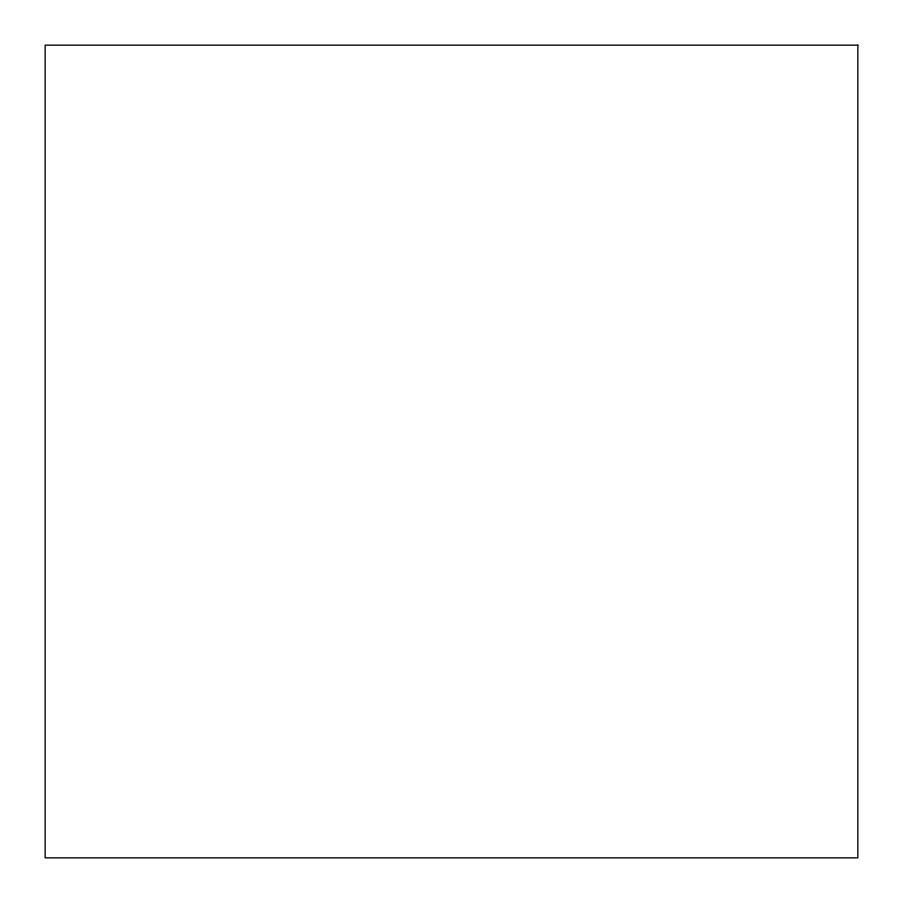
<?xml version="1.0" encoding="UTF-8"?>
<svg xmlns="http://www.w3.org/2000/svg" width="903" height="903" viewBox="0 0 903 903"><rect width="100%" height="100%" fill="white"/><g stroke="black" fill="none" stroke-linecap="round" stroke-linejoin="round"><path stroke-width="1.35" d="M857.85 45.15L45.15 45.15L45.15 857.85L857.85 857.85L857.85 45.15"/></g></svg>
